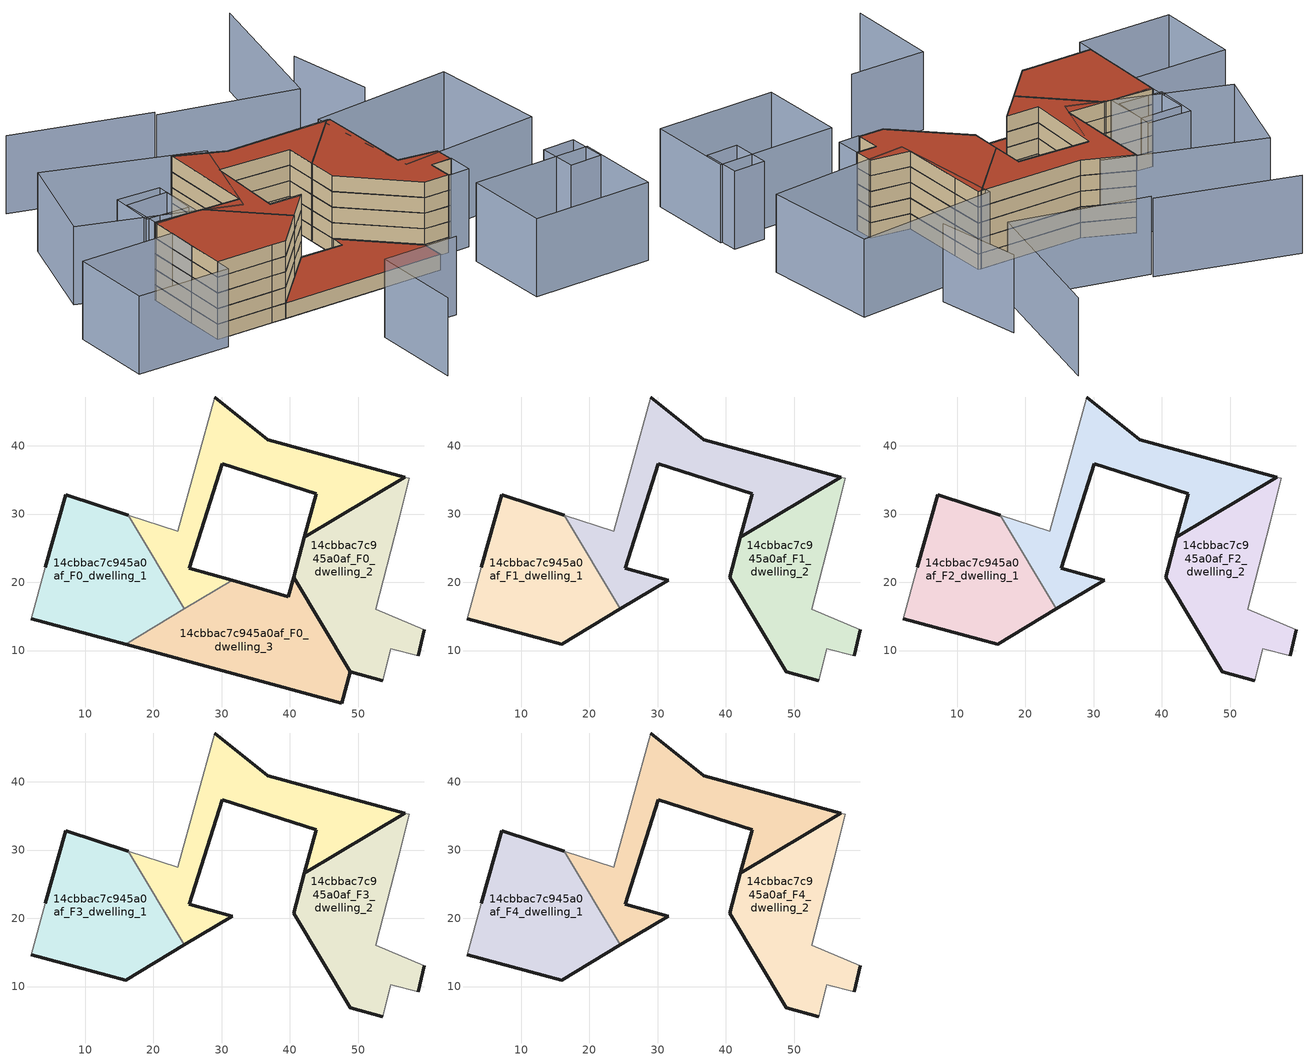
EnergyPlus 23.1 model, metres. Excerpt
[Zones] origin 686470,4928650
14cbbac7c945a0af_F0_dwelling_0
 floor ground (EU_floor_Construction): 42.12,26.6 56.85,35.41 36.74,40.9 28.96,47.16 23.53,27.5 16.33,29.84 24.55,16.09 31.56,20.28 25.27,22.1 30.1,37.36 43.83,33 z0
 wall outside (EU_wall_Construction): 28.96,47.16 36.74,40.9 56.85,35.41 42.12,26.6 43.83,33 30.1,37.36 25.27,22.1 31.56,20.28 z0:3
 wall adiabatic (EU_wall_Construction): 16.33,29.84 23.53,27.5 28.96,47.16 z0:3
 wall to 14cbbac7c945a0af_F0_dwelling_3 (EU_wall_Construction): 31.55,20.28 24.55,16.09 z0:3
 wall to 14cbbac7c945a0af_F0_dwelling_1 (EU_wall_Construction): 24.55,16.09 16.33,29.84 z0:3
14cbbac7c945a0af_F0_dwelling_1
 floor ground (EU_floor_Construction): 24.55,16.09 16.33,29.84 7.14,32.84 4.13,22.18 2.06,14.7 13.2,11.67 15.92,10.93 z0
 wall outside (EU_wall_Construction): 4.13,22.18 7.14,32.84 16.33,29.84 / 15.92,10.93 13.2,11.67 2.06,14.7 z0:3
 wall adiabatic (EU_wall_Construction): 2.06,14.7 4.13,22.18 z0:3
 wall to 14cbbac7c945a0af_F0_dwelling_3 (EU_wall_Construction): 24.55,16.09 15.92,10.93 z0:3
14cbbac7c945a0af_F0_dwelling_2
 floor ground (EU_floor_Construction): 58.82,9.25 59.72,13.08 52.6,16.08 55.89,28.82 57.47,35.24 56.85,35.41 42.12,26.6 40.56,20.76 48.84,6.91 53.62,5.56 54.79,10.28 z0
 wall outside (EU_wall_Construction): 59.72,13.08 58.82,9.25 / 53.62,5.56 48.84,6.91 40.56,20.76 42.12,26.6 56.85,35.41 z0:3
 wall adiabatic (EU_wall_Construction): 58.82,9.25 54.79,10.28 53.62,5.56 / 56.85,35.41 57.47,35.24 55.89,28.82 52.6,16.08 59.72,13.08 z0:3
14cbbac7c945a0af_F0_dwelling_3
 floor ground (EU_floor_Construction): 47.59,2.32 48.84,6.91 40.56,20.76 39.79,17.9 31.56,20.28 24.55,16.09 15.92,10.93 z0
 wall outside (EU_wall_Construction): 31.56,20.28 39.79,17.9 40.56,20.76 48.84,6.91 47.59,2.32 15.92,10.93 z0:3
 roof outside (EU_roof_Construction): 40.56,20.76 48.84,6.91 47.59,2.32 15.92,10.93 24.55,16.09 31.56,20.28 39.79,17.9 z3
14cbbac7c945a0af_F1_dwelling_0
 floor to 14cbbac7c945a0af_F0_dwelling_0 (EU_floor_Construction): 42.12,26.6 56.85,35.41 36.74,40.9 28.96,47.16 23.53,27.5 16.33,29.84 24.55,16.09 31.55,20.28 25.27,22.1 30.1,37.36 43.83,33 z3
 wall outside (EU_wall_Construction): 28.96,47.16 36.74,40.9 56.85,35.41 42.12,26.6 43.83,33 30.1,37.36 25.27,22.1 31.56,20.28 24.55,16.09 z3:6
 wall adiabatic (EU_wall_Construction): 16.33,29.84 23.53,27.5 28.96,47.16 z3:6
 wall to 14cbbac7c945a0af_F1_dwelling_1 (EU_wall_Construction): 24.55,16.09 16.33,29.84 z3:6
14cbbac7c945a0af_F1_dwelling_1
 floor to 14cbbac7c945a0af_F0_dwelling_1 (EU_floor_Construction): 24.55,16.09 16.33,29.84 7.14,32.84 4.13,22.18 2.06,14.7 13.2,11.67 15.92,10.93 z3
 wall outside (EU_wall_Construction): 4.13,22.18 7.14,32.84 16.33,29.84 / 24.55,16.09 15.92,10.93 13.2,11.67 2.06,14.7 z3:6
 wall adiabatic (EU_wall_Construction): 2.06,14.7 4.13,22.18 z3:6
14cbbac7c945a0af_F1_dwelling_2
 floor to 14cbbac7c945a0af_F0_dwelling_2 (EU_floor_Construction): 58.82,9.25 59.72,13.08 52.6,16.08 55.89,28.82 57.47,35.24 56.85,35.41 42.12,26.6 40.56,20.76 48.84,6.91 53.62,5.56 54.79,10.28 z3
 wall outside (EU_wall_Construction): 59.72,13.08 58.82,9.25 / 53.62,5.56 48.84,6.91 40.56,20.76 42.12,26.6 56.85,35.41 z3:6
 wall adiabatic (EU_wall_Construction): 58.82,9.25 54.79,10.28 53.62,5.56 / 56.85,35.41 57.47,35.24 55.89,28.82 52.6,16.08 59.72,13.08 z3:6
14cbbac7c945a0af_F2_dwelling_0
 floor to 14cbbac7c945a0af_F1_dwelling_0 (EU_floor_Construction): 42.12,26.6 56.85,35.41 36.74,40.9 28.96,47.16 23.53,27.5 16.33,29.84 24.55,16.09 31.55,20.28 25.27,22.1 30.1,37.36 43.83,33 z6
 wall outside (EU_wall_Construction): 28.96,47.16 36.74,40.9 56.85,35.41 42.12,26.6 43.83,33 30.1,37.36 25.27,22.1 31.56,20.28 24.55,16.09 z6:9
 wall adiabatic (EU_wall_Construction): 16.33,29.84 23.53,27.5 28.96,47.16 z6:9
 wall to 14cbbac7c945a0af_F2_dwelling_1 (EU_wall_Construction): 24.55,16.09 16.33,29.84 z6:9
14cbbac7c945a0af_F2_dwelling_1
 floor to 14cbbac7c945a0af_F1_dwelling_1 (EU_floor_Construction): 24.55,16.09 16.33,29.84 7.14,32.84 4.13,22.18 2.06,14.7 13.2,11.67 15.92,10.93 z6
 wall outside (EU_wall_Construction): 4.13,22.18 7.14,32.84 16.33,29.84 / 24.55,16.09 15.92,10.93 13.2,11.67 2.06,14.7 z6:9
 wall adiabatic (EU_wall_Construction): 2.06,14.7 4.13,22.18 z6:9
14cbbac7c945a0af_F2_dwelling_2
 floor to 14cbbac7c945a0af_F1_dwelling_2 (EU_floor_Construction): 58.82,9.25 59.72,13.08 52.6,16.08 55.89,28.82 57.47,35.24 56.85,35.41 42.12,26.6 40.56,20.76 48.84,6.91 53.62,5.56 54.79,10.28 z6
 wall outside (EU_wall_Construction): 59.72,13.08 58.82,9.25 / 53.62,5.56 48.84,6.91 40.56,20.76 42.12,26.6 56.85,35.41 z6:9
 wall adiabatic (EU_wall_Construction): 58.82,9.25 54.79,10.28 53.62,5.56 / 56.85,35.41 57.47,35.24 55.89,28.82 52.6,16.08 59.72,13.08 z6:9
14cbbac7c945a0af_F3_dwelling_0
 floor to 14cbbac7c945a0af_F2_dwelling_0 (EU_floor_Construction): 42.12,26.6 56.85,35.41 36.74,40.9 28.96,47.16 23.53,27.5 16.33,29.84 24.55,16.09 31.55,20.28 25.27,22.1 30.1,37.36 43.83,33 z9
 wall outside (EU_wall_Construction): 28.96,47.16 36.74,40.9 56.85,35.41 42.12,26.6 43.83,33 30.1,37.36 25.27,22.1 31.56,20.28 24.55,16.09 z9:12
 wall adiabatic (EU_wall_Construction): 16.33,29.84 23.53,27.5 28.96,47.16 z9:12
 wall to 14cbbac7c945a0af_F3_dwelling_1 (EU_wall_Construction): 24.55,16.09 16.33,29.84 z9:12
14cbbac7c945a0af_F3_dwelling_1
 floor to 14cbbac7c945a0af_F2_dwelling_1 (EU_floor_Construction): 24.55,16.09 16.33,29.84 7.14,32.84 4.13,22.18 2.06,14.7 13.2,11.67 15.92,10.93 z9
 wall outside (EU_wall_Construction): 4.13,22.18 7.14,32.84 16.33,29.84 / 24.55,16.09 15.92,10.93 13.2,11.67 2.06,14.7 z9:12
 wall adiabatic (EU_wall_Construction): 2.06,14.7 4.13,22.18 z9:12
14cbbac7c945a0af_F3_dwelling_2
 floor to 14cbbac7c945a0af_F2_dwelling_2 (EU_floor_Construction): 58.82,9.25 59.72,13.08 52.6,16.08 55.89,28.82 57.47,35.24 56.85,35.41 42.12,26.6 40.56,20.76 48.84,6.91 53.62,5.56 54.79,10.28 z9
 wall outside (EU_wall_Construction): 59.72,13.08 58.82,9.25 / 53.62,5.56 48.84,6.91 40.56,20.76 42.12,26.6 56.85,35.41 z9:12
 wall adiabatic (EU_wall_Construction): 58.82,9.25 54.79,10.28 53.62,5.56 / 56.85,35.41 57.47,35.24 55.89,28.82 52.6,16.08 59.72,13.08 z9:12
14cbbac7c945a0af_F4_dwelling_0
 floor to 14cbbac7c945a0af_F3_dwelling_0 (EU_floor_Construction): 42.12,26.6 56.85,35.41 36.74,40.9 28.96,47.16 23.53,27.5 16.33,29.84 24.55,16.09 31.55,20.28 25.27,22.1 30.1,37.36 43.83,33 z12
 wall outside (EU_wall_Construction): 28.96,47.16 36.74,40.9 56.85,35.41 42.12,26.6 43.83,33 30.1,37.36 25.27,22.1 31.56,20.28 24.55,16.09 z12:15
 wall adiabatic (EU_wall_Construction): 16.33,29.84 23.53,27.5 28.96,47.16 z12:15
 wall to 14cbbac7c945a0af_F4_dwelling_1 (EU_wall_Construction): 24.55,16.09 16.33,29.84 z12:15
 roof outside (EU_roof_Construction): 56.85,35.41 42.12,26.6 43.83,33 30.1,37.36 25.27,22.1 31.56,20.28 24.55,16.09 16.33,29.84 23.53,27.5 28.96,47.16 36.74,40.9 z15
14cbbac7c945a0af_F4_dwelling_1
 floor to 14cbbac7c945a0af_F3_dwelling_1 (EU_floor_Construction): 24.55,16.09 16.33,29.84 7.14,32.84 4.13,22.18 2.06,14.7 13.2,11.67 15.92,10.93 z12
 wall outside (EU_wall_Construction): 4.13,22.18 7.14,32.84 16.33,29.84 / 24.55,16.09 15.92,10.93 13.2,11.67 2.06,14.7 z12:15
 wall adiabatic (EU_wall_Construction): 2.06,14.7 4.13,22.18 z12:15
 roof outside (EU_roof_Construction): 16.33,29.84 24.55,16.09 15.92,10.93 13.2,11.67 2.06,14.7 4.13,22.18 7.14,32.84 z15
14cbbac7c945a0af_F4_dwelling_2
 floor to 14cbbac7c945a0af_F3_dwelling_2 (EU_floor_Construction): 58.82,9.25 59.72,13.08 52.6,16.08 55.89,28.82 57.47,35.24 56.85,35.41 42.12,26.6 40.56,20.76 48.84,6.91 53.62,5.56 54.79,10.28 z12
 wall outside (EU_wall_Construction): 59.72,13.08 58.82,9.25 / 53.62,5.56 48.84,6.91 40.56,20.76 42.12,26.6 56.85,35.41 z12:15
 wall adiabatic (EU_wall_Construction): 58.82,9.25 54.79,10.28 53.62,5.56 / 56.85,35.41 57.47,35.24 55.89,28.82 52.6,16.08 59.72,13.08 z12:15
 roof outside (EU_roof_Construction): 57.47,35.24 55.89,28.82 52.6,16.08 59.72,13.08 58.82,9.25 54.79,10.28 53.62,5.56 48.84,6.91 40.56,20.76 42.12,26.6 56.85,35.41 z15
shading: 16.39,-24.88 21.07,-6.93 / 21.07,-6.93 35.88,-10.79 / 70.89,38.47 72.59,55.61 / 78.48,74.89 63.35,46.69 / 63.35,46.69 39.83,59.3 / 40.3,60.19 16.97,74.17 / 73.25,-22.8 50.01,-17.08 / 50.01,-17.08 54.19,-0.12 / 54.19,-0.12 77.43,-5.84 / 77.43,-5.84 73.25,-22.8 / 69.92,-8.46 71.67,-0.87 / 71.67,-0.87 77.91,-2.31 / 77.91,-2.31 76.16,-9.9 / 76.16,-9.9 69.92,-8.46 / 53.59,5.42 54.79,10.28 / 54.79,10.28 58.89,9.26 / 58.89,9.26 57.68,4.41 / 57.68,4.41 53.59,5.42 / 5.68,27.79 1.2,11.55 / 1.2,11.55 -16.93,16.55 / -16.93,16.55 -12.44,32.8 / -12.44,32.8 5.68,27.79 / 84.3,31.85 80.32,8.95 / 80.32,8.95 52.21,13.84 / 52.21,13.84 56.2,36.73 / 56.2,36.73 84.3,31.85 / 17.45,38.66 15.24,30.2 / 15.24,30.2 6.99,32.36 / 6.99,32.36 9.21,40.81 / 9.21,40.81 17.45,38.66 / 15.44,32.14 7.07,34.72 / 7.07,34.72 9.76,43.44 / 9.76,43.44 18.13,40.85 / 18.13,40.85 15.44,32.14 / 9.18,60.73 34.45,43.69 / 34.45,43.69 22.19,25.51 / 22.19,25.51 -3.07,42.55 / -3.07,42.55 9.18,60.73 z0:15
[Building]
EU S2 Campaign: North Axis=0; Terrain=City; Solar Distribution=FullExterior
[Site:Location]
Bologna: Latitude=44.5; Longitude=11.25; Time Zone=1; Elevation=37
[SizingPeriod:WeatherFileDays]
AnnualSizingPeriod: Begin Month=1; Begin Day of Month=1; End Month=12; End Day of Month=31; Day of Week for Start Day=Monday; Use Weather File Daylight Saving Period=No; Use Weather File Rain and Snow Indicators=No
[MATERIAL]
EU_InternalMass_Material: Roughness=MediumRough; Thickness=0.1; Conductivity=1; Density=1800; Specific Heat=900; Thermal Absorptance=0.9; Solar Absorptance=0.7; Visible Absorptance=0.7
[MATERIAL:NOMASS] Roughness=MediumRough; Thermal Absorptance=0.9; Solar Absorptance=0.7; Visible Absorptance=0.7
Name | Thermal Resistance
EU_wall_NoMass | 0.905828
EU_roof_NoMass | 0.37593
EU_floor_NoMass | 0.67114
[CONSTRUCTION]
EU_wall_Construction: EU_wall_NoMass
EU_roof_Construction: EU_roof_NoMass
EU_floor_Construction: EU_floor_NoMass
EU_InternalMass_Construction: EU_InternalMass_Material
[ZONE] Type=1; Multiplier=1; Ceiling Height=autocalculate; Floor Area=autocalculate; Part of Total Floor Area=Yes
Name | Volume
14cbbac7c945a0af_F0_dwelling_0 | 910.569
14cbbac7c945a0af_F1_dwelling_0; 14cbbac7c945a0af_F2_dwelling_0; 14cbbac7c945a0af_F3_dwelling_0; 14cbbac7c945a0af_F4_dwelling_0 | 910.566
14cbbac7c945a0af_F0_dwelling_1 | 910.608
14cbbac7c945a0af_F1_dwelling_1; 14cbbac7c945a0af_F2_dwelling_1; 14cbbac7c945a0af_F3_dwelling_1; 14cbbac7c945a0af_F4_dwelling_1 | 910.61
14cbbac7c945a0af_F0_dwelling_2 | 875.891
14cbbac7c945a0af_F1_dwelling_2; 14cbbac7c945a0af_F2_dwelling_2; 14cbbac7c945a0af_F3_dwelling_2; 14cbbac7c945a0af_F4_dwelling_2 | 875.89
14cbbac7c945a0af_F0_dwelling_3 | 945.253
[INTERNALMASS] Construction=EU_InternalMass_Construction
Name | Zone or ZoneList | Surface Area
14cbbac7c945a0af_F0_dwelling_0_EU_InternalMass | 14cbbac7c945a0af_F0_dwelling_0 | 303.522
14cbbac7c945a0af_F0_dwelling_1_EU_InternalMass | 14cbbac7c945a0af_F0_dwelling_1 | 303.536
14cbbac7c945a0af_F0_dwelling_2_EU_InternalMass | 14cbbac7c945a0af_F0_dwelling_2 | 291.964
14cbbac7c945a0af_F0_dwelling_3_EU_InternalMass | 14cbbac7c945a0af_F0_dwelling_3 | 315.085
14cbbac7c945a0af_F1_dwelling_0_EU_InternalMass | 14cbbac7c945a0af_F1_dwelling_0 | 303.534
14cbbac7c945a0af_F1_dwelling_1_EU_InternalMass | 14cbbac7c945a0af_F1_dwelling_1 | 303.535
14cbbac7c945a0af_F1_dwelling_2_EU_InternalMass | 14cbbac7c945a0af_F1_dwelling_2 | 607.047
14cbbac7c945a0af_F2_dwelling_0_EU_InternalMass | 14cbbac7c945a0af_F2_dwelling_0 | 303.534
14cbbac7c945a0af_F2_dwelling_1_EU_InternalMass | 14cbbac7c945a0af_F2_dwelling_1 | 303.535
14cbbac7c945a0af_F2_dwelling_2_EU_InternalMass | 14cbbac7c945a0af_F2_dwelling_2 | 607.047
14cbbac7c945a0af_F3_dwelling_0_EU_InternalMass | 14cbbac7c945a0af_F3_dwelling_0 | 303.534
14cbbac7c945a0af_F3_dwelling_1_EU_InternalMass | 14cbbac7c945a0af_F3_dwelling_1 | 303.535
14cbbac7c945a0af_F3_dwelling_2_EU_InternalMass | 14cbbac7c945a0af_F3_dwelling_2 | 607.047
14cbbac7c945a0af_F4_dwelling_0_EU_InternalMass | 14cbbac7c945a0af_F4_dwelling_0 | 303.534
14cbbac7c945a0af_F4_dwelling_1_EU_InternalMass | 14cbbac7c945a0af_F4_dwelling_1 | 303.535
14cbbac7c945a0af_F4_dwelling_2_EU_InternalMass | 14cbbac7c945a0af_F4_dwelling_2 | 607.047
[OTHEREQUIPMENT] Fuel Type=Electricity; Design Level Calculation Method=Watts/Area; Power per Zone Floor Area=1; Fraction Latent=0; Fraction Radiant=0; Fraction Lost=0; Carbon Dioxide Generation Rate=0; EndUse Subcategory=EU_Step8_InternalGains
Name | Zone or ZoneList or Space or SpaceList | Schedule
EU_Step8_InternalGain_14cbbac7c945a0af_F0_dwelling_0_f000 | 14cbbac7c945a0af_F0_dwelling_0 | EU_Step8_GainSchedule_14cbbac7c945a0af_F0_dwelling_0_f000
EU_Step8_InternalGain_14cbbac7c945a0af_F0_dwelling_1_f000 | 14cbbac7c945a0af_F0_dwelling_1 | EU_Step8_GainSchedule_14cbbac7c945a0af_F0_dwelling_1_f000
EU_Step8_InternalGain_14cbbac7c945a0af_F0_dwelling_2_f000 | 14cbbac7c945a0af_F0_dwelling_2 | EU_Step8_GainSchedule_14cbbac7c945a0af_F0_dwelling_2_f000
EU_Step8_InternalGain_14cbbac7c945a0af_F0_dwelling_3_f000 | 14cbbac7c945a0af_F0_dwelling_3 | EU_Step8_GainSchedule_14cbbac7c945a0af_F0_dwelling_3_f000
EU_Step8_InternalGain_14cbbac7c945a0af_F1_dwelling_0_f000 | 14cbbac7c945a0af_F1_dwelling_0 | EU_Step8_GainSchedule_14cbbac7c945a0af_F1_dwelling_0_f000
EU_Step8_InternalGain_14cbbac7c945a0af_F1_dwelling_1_f000 | 14cbbac7c945a0af_F1_dwelling_1 | EU_Step8_GainSchedule_14cbbac7c945a0af_F1_dwelling_1_f000
EU_Step8_InternalGain_14cbbac7c945a0af_F1_dwelling_2_f000 | 14cbbac7c945a0af_F1_dwelling_2 | EU_Step8_GainSchedule_14cbbac7c945a0af_F1_dwelling_2_f000
EU_Step8_InternalGain_14cbbac7c945a0af_F2_dwelling_0_f000 | 14cbbac7c945a0af_F2_dwelling_0 | EU_Step8_GainSchedule_14cbbac7c945a0af_F2_dwelling_0_f000
EU_Step8_InternalGain_14cbbac7c945a0af_F2_dwelling_1_f000 | 14cbbac7c945a0af_F2_dwelling_1 | EU_Step8_GainSchedule_14cbbac7c945a0af_F2_dwelling_1_f000
EU_Step8_InternalGain_14cbbac7c945a0af_F2_dwelling_2_f000 | 14cbbac7c945a0af_F2_dwelling_2 | EU_Step8_GainSchedule_14cbbac7c945a0af_F2_dwelling_2_f000
EU_Step8_InternalGain_14cbbac7c945a0af_F3_dwelling_0_f000 | 14cbbac7c945a0af_F3_dwelling_0 | EU_Step8_GainSchedule_14cbbac7c945a0af_F3_dwelling_0_f000
EU_Step8_InternalGain_14cbbac7c945a0af_F3_dwelling_1_f000 | 14cbbac7c945a0af_F3_dwelling_1 | EU_Step8_GainSchedule_14cbbac7c945a0af_F3_dwelling_1_f000
EU_Step8_InternalGain_14cbbac7c945a0af_F3_dwelling_2_f000 | 14cbbac7c945a0af_F3_dwelling_2 | EU_Step8_GainSchedule_14cbbac7c945a0af_F3_dwelling_2_f000
EU_Step8_InternalGain_14cbbac7c945a0af_F4_dwelling_0_f000 | 14cbbac7c945a0af_F4_dwelling_0 | EU_Step8_GainSchedule_14cbbac7c945a0af_F4_dwelling_0_f000
EU_Step8_InternalGain_14cbbac7c945a0af_F4_dwelling_1_f000 | 14cbbac7c945a0af_F4_dwelling_1 | EU_Step8_GainSchedule_14cbbac7c945a0af_F4_dwelling_1_f000
EU_Step8_InternalGain_14cbbac7c945a0af_F4_dwelling_2_f000 | 14cbbac7c945a0af_F4_dwelling_2 | EU_Step8_GainSchedule_14cbbac7c945a0af_F4_dwelling_2_f000
[ZONEVENTILATION:DESIGNFLOWRATE] Schedule=EU_AlwaysOn; Design Flow Rate Calculation Method=AirChanges/Hour; Air Changes per Hour=0.73129; Ventilation Type=Natural; Fan Pressure Rise=0; Fan Total Efficiency=1; Constant Term Coefficient=1; Temperature Term Coefficient=0; Velocity Term Coefficient=0; Velocity Squared Term Coefficient=0; Minimum Indoor Temperature=-100; Maximum Indoor Temperature=100; Delta Temperature=-100; Minimum Outdoor Temperature=-100; Maximum Outdoor Temperature=100; Maximum Wind Speed=40
Name | Zone or ZoneList or Space or SpaceList
EU_ConstantAir_14cbbac7c945a0af_F0_dwelling_0 | 14cbbac7c945a0af_F0_dwelling_0
EU_ConstantAir_14cbbac7c945a0af_F0_dwelling_1 | 14cbbac7c945a0af_F0_dwelling_1
EU_ConstantAir_14cbbac7c945a0af_F0_dwelling_2 | 14cbbac7c945a0af_F0_dwelling_2
EU_ConstantAir_14cbbac7c945a0af_F0_dwelling_3 | 14cbbac7c945a0af_F0_dwelling_3
EU_ConstantAir_14cbbac7c945a0af_F1_dwelling_0 | 14cbbac7c945a0af_F1_dwelling_0
EU_ConstantAir_14cbbac7c945a0af_F1_dwelling_1 | 14cbbac7c945a0af_F1_dwelling_1
EU_ConstantAir_14cbbac7c945a0af_F1_dwelling_2 | 14cbbac7c945a0af_F1_dwelling_2
EU_ConstantAir_14cbbac7c945a0af_F2_dwelling_0 | 14cbbac7c945a0af_F2_dwelling_0
EU_ConstantAir_14cbbac7c945a0af_F2_dwelling_1 | 14cbbac7c945a0af_F2_dwelling_1
EU_ConstantAir_14cbbac7c945a0af_F2_dwelling_2 | 14cbbac7c945a0af_F2_dwelling_2
EU_ConstantAir_14cbbac7c945a0af_F3_dwelling_0 | 14cbbac7c945a0af_F3_dwelling_0
EU_ConstantAir_14cbbac7c945a0af_F3_dwelling_1 | 14cbbac7c945a0af_F3_dwelling_1
EU_ConstantAir_14cbbac7c945a0af_F3_dwelling_2 | 14cbbac7c945a0af_F3_dwelling_2
EU_ConstantAir_14cbbac7c945a0af_F4_dwelling_0 | 14cbbac7c945a0af_F4_dwelling_0
EU_ConstantAir_14cbbac7c945a0af_F4_dwelling_1 | 14cbbac7c945a0af_F4_dwelling_1
EU_ConstantAir_14cbbac7c945a0af_F4_dwelling_2 | 14cbbac7c945a0af_F4_dwelling_2
[HVACTEMPLATE:THERMOSTAT] Constant Heating Setpoint=20; Constant Cooling Setpoint=50
EU_HeatOnly_14cbbac7c945a0af_F0_dwelling_0; EU_HeatOnly_14cbbac7c945a0af_F0_dwelling_1; EU_HeatOnly_14cbbac7c945a0af_F0_dwelling_2; EU_HeatOnly_14cbbac7c945a0af_F0_dwelling_3; EU_HeatOnly_14cbbac7c945a0af_F1_dwelling_0; EU_HeatOnly_14cbbac7c945a0af_F1_dwelling_1; EU_HeatOnly_14cbbac7c945a0af_F1_dwelling_2; EU_HeatOnly_14cbbac7c945a0af_F2_dwelling_0; EU_HeatOnly_14cbbac7c945a0af_F2_dwelling_1; EU_HeatOnly_14cbbac7c945a0af_F2_dwelling_2; EU_HeatOnly_14cbbac7c945a0af_F3_dwelling_0; EU_HeatOnly_14cbbac7c945a0af_F3_dwelling_1; EU_HeatOnly_14cbbac7c945a0af_F3_dwelling_2; EU_HeatOnly_14cbbac7c945a0af_F4_dwelling_0; EU_HeatOnly_14cbbac7c945a0af_F4_dwelling_1; EU_HeatOnly_14cbbac7c945a0af_F4_dwelling_2
[HVACTEMPLATE:ZONE:IDEALLOADSAIRSYSTEM] System Availability Schedule=EU_AlwaysOn; Maximum Heating Supply Air Temperature=50; Minimum Cooling Supply Air Temperature=13; Maximum Heating Supply Air Humidity Ratio=0.0156; Minimum Cooling Supply Air Humidity Ratio=0.0077; Heating Limit=NoLimit; Cooling Limit=NoLimit; Heating Availability Schedule=EU_AlwaysOn; Cooling Availability Schedule=EU_CoolingOff; Dehumidification Control Type=ConstantSensibleHeatRatio; Cooling Sensible Heat Ratio=0.7; Dehumidification Setpoint=60; Humidification Control Type=None; Humidification Setpoint=30; Outdoor Air Method=None; Outdoor Air Flow Rate per Person=0.00944; Outdoor Air Flow Rate per Zone Floor Area=0; Outdoor Air Flow Rate per Zone=0; Demand Controlled Ventilation Type=None; Outdoor Air Economizer Type=NoEconomizer; Heat Recovery Type=None; Sensible Heat Recovery Effectiveness=0.7; Latent Heat Recovery Effectiveness=0.65
Name | Template Thermostat
14cbbac7c945a0af_F0_dwelling_0 | EU_HeatOnly_14cbbac7c945a0af_F0_dwelling_0
14cbbac7c945a0af_F0_dwelling_1 | EU_HeatOnly_14cbbac7c945a0af_F0_dwelling_1
14cbbac7c945a0af_F0_dwelling_2 | EU_HeatOnly_14cbbac7c945a0af_F0_dwelling_2
14cbbac7c945a0af_F0_dwelling_3 | EU_HeatOnly_14cbbac7c945a0af_F0_dwelling_3
14cbbac7c945a0af_F1_dwelling_0 | EU_HeatOnly_14cbbac7c945a0af_F1_dwelling_0
14cbbac7c945a0af_F1_dwelling_1 | EU_HeatOnly_14cbbac7c945a0af_F1_dwelling_1
14cbbac7c945a0af_F1_dwelling_2 | EU_HeatOnly_14cbbac7c945a0af_F1_dwelling_2
14cbbac7c945a0af_F2_dwelling_0 | EU_HeatOnly_14cbbac7c945a0af_F2_dwelling_0
14cbbac7c945a0af_F2_dwelling_1 | EU_HeatOnly_14cbbac7c945a0af_F2_dwelling_1
14cbbac7c945a0af_F2_dwelling_2 | EU_HeatOnly_14cbbac7c945a0af_F2_dwelling_2
14cbbac7c945a0af_F3_dwelling_0 | EU_HeatOnly_14cbbac7c945a0af_F3_dwelling_0
14cbbac7c945a0af_F3_dwelling_1 | EU_HeatOnly_14cbbac7c945a0af_F3_dwelling_1
14cbbac7c945a0af_F3_dwelling_2 | EU_HeatOnly_14cbbac7c945a0af_F3_dwelling_2
14cbbac7c945a0af_F4_dwelling_0 | EU_HeatOnly_14cbbac7c945a0af_F4_dwelling_0
14cbbac7c945a0af_F4_dwelling_1 | EU_HeatOnly_14cbbac7c945a0af_F4_dwelling_1
14cbbac7c945a0af_F4_dwelling_2 | EU_HeatOnly_14cbbac7c945a0af_F4_dwelling_2
[SIZING:ZONE] Zone Cooling Design Supply Air Temperature Input Method=SupplyAirTemperature; Zone Cooling Design Supply Air Temperature=13; Zone Heating Design Supply Air Temperature Input Method=SupplyAirTemperature; Zone Heating Design Supply Air Temperature=50; Zone Cooling Design Supply Air Humidity Ratio=0.008; Zone Heating Design Supply Air Humidity Ratio=0.008; Cooling Design Air Flow Method=DesignDay; Cooling Design Air Flow Rate=0; Cooling Minimum Air Flow per Zone Floor Area=0.000762; Cooling Minimum Air Flow=0; Cooling Minimum Air Flow Fraction=0.2; Heating Design Air Flow Method=DesignDay; Heating Design Air Flow Rate=0; Heating Maximum Air Flow per Zone Floor Area=0.002032; Heating Maximum Air Flow=0.141576; Heating Maximum Air Flow Fraction=0.3; Account for Dedicated Outdoor Air System=No; Dedicated Outdoor Air System Control Strategy=NeutralSupplyAir; Dedicated Outdoor Air Low Setpoint Temperature for Design=autosize; Dedicated Outdoor Air High Setpoint Temperature for Design=autosize; Zone Load Sizing Method=Sensible Load Only No Latent Load; Zone Latent Cooling Design Supply Air Humidity Ratio Input Method=HumidityRatioDifference; Zone Cooling Design Supply Air Humidity Ratio Difference=0.005; Zone Latent Heating Design Supply Air Humidity Ratio Input Method=HumidityRatioDifference; Zone Humidification Design Supply Air Humidity Ratio Difference=0.005
14cbbac7c945a0af_F0_dwelling_0; 14cbbac7c945a0af_F0_dwelling_1; 14cbbac7c945a0af_F0_dwelling_2; 14cbbac7c945a0af_F0_dwelling_3; 14cbbac7c945a0af_F1_dwelling_0; 14cbbac7c945a0af_F1_dwelling_1; 14cbbac7c945a0af_F1_dwelling_2; 14cbbac7c945a0af_F2_dwelling_0; 14cbbac7c945a0af_F2_dwelling_1; 14cbbac7c945a0af_F2_dwelling_2; 14cbbac7c945a0af_F3_dwelling_0; 14cbbac7c945a0af_F3_dwelling_1; 14cbbac7c945a0af_F3_dwelling_2; 14cbbac7c945a0af_F4_dwelling_0; 14cbbac7c945a0af_F4_dwelling_1; 14cbbac7c945a0af_F4_dwelling_2
[SCHEDULE:CONSTANT]
Name | Hourly Value
EU_AlwaysOn | 1
EU_CoolingOff | 0
[SCHEDULE:FILE] Column Number=1; Rows to Skip at Top=0; Number of Hours of Data=8760; Column Separator=Comma; Interpolate to Timestep=No; Minutes per Item=60; Adjust Schedule for Daylight Savings=Yes
Name | File
EU_Step8_GainSchedule_14cbbac7c945a0af_F0_dwelling_0_f000 | ../../schedules/14cbbac7c945a0af/14cbbac7c945a0af_F0_dwelling_0_f000_gain.csv
EU_Step8_GainSchedule_14cbbac7c945a0af_F0_dwelling_1_f000 | ../../schedules/14cbbac7c945a0af/14cbbac7c945a0af_F0_dwelling_1_f000_gain.csv
EU_Step8_GainSchedule_14cbbac7c945a0af_F0_dwelling_2_f000 | ../../schedules/14cbbac7c945a0af/14cbbac7c945a0af_F0_dwelling_2_f000_gain.csv
EU_Step8_GainSchedule_14cbbac7c945a0af_F0_dwelling_3_f000 | ../../schedules/14cbbac7c945a0af/14cbbac7c945a0af_F0_dwelling_3_f000_gain.csv
EU_Step8_GainSchedule_14cbbac7c945a0af_F1_dwelling_0_f000 | ../../schedules/14cbbac7c945a0af/14cbbac7c945a0af_F1_dwelling_0_f000_gain.csv
EU_Step8_GainSchedule_14cbbac7c945a0af_F1_dwelling_1_f000 | ../../schedules/14cbbac7c945a0af/14cbbac7c945a0af_F1_dwelling_1_f000_gain.csv
EU_Step8_GainSchedule_14cbbac7c945a0af_F1_dwelling_2_f000 | ../../schedules/14cbbac7c945a0af/14cbbac7c945a0af_F1_dwelling_2_f000_gain.csv
EU_Step8_GainSchedule_14cbbac7c945a0af_F2_dwelling_0_f000 | ../../schedules/14cbbac7c945a0af/14cbbac7c945a0af_F2_dwelling_0_f000_gain.csv
EU_Step8_GainSchedule_14cbbac7c945a0af_F2_dwelling_1_f000 | ../../schedules/14cbbac7c945a0af/14cbbac7c945a0af_F2_dwelling_1_f000_gain.csv
EU_Step8_GainSchedule_14cbbac7c945a0af_F2_dwelling_2_f000 | ../../schedules/14cbbac7c945a0af/14cbbac7c945a0af_F2_dwelling_2_f000_gain.csv
EU_Step8_GainSchedule_14cbbac7c945a0af_F3_dwelling_0_f000 | ../../schedules/14cbbac7c945a0af/14cbbac7c945a0af_F3_dwelling_0_f000_gain.csv
EU_Step8_GainSchedule_14cbbac7c945a0af_F3_dwelling_1_f000 | ../../schedules/14cbbac7c945a0af/14cbbac7c945a0af_F3_dwelling_1_f000_gain.csv
EU_Step8_GainSchedule_14cbbac7c945a0af_F3_dwelling_2_f000 | ../../schedules/14cbbac7c945a0af/14cbbac7c945a0af_F3_dwelling_2_f000_gain.csv
EU_Step8_GainSchedule_14cbbac7c945a0af_F4_dwelling_0_f000 | ../../schedules/14cbbac7c945a0af/14cbbac7c945a0af_F4_dwelling_0_f000_gain.csv
EU_Step8_GainSchedule_14cbbac7c945a0af_F4_dwelling_1_f000 | ../../schedules/14cbbac7c945a0af/14cbbac7c945a0af_F4_dwelling_1_f000_gain.csv
EU_Step8_GainSchedule_14cbbac7c945a0af_F4_dwelling_2_f000 | ../../schedules/14cbbac7c945a0af/14cbbac7c945a0af_F4_dwelling_2_f000_gain.csv
